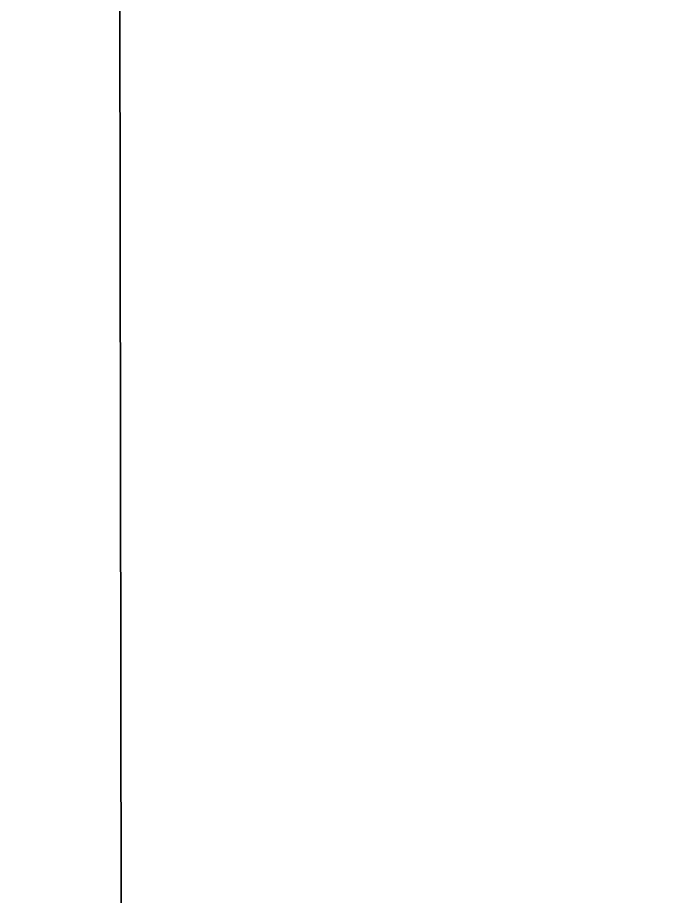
# Model space of a CAD drawing. Extents: x 0 to 3022, y -4615 to 0.
# Drawn here: x 1064.09 to 1080.93, y -3942.57 to -3920.02 of the extents above; entities that cross this region are included whole.
import ezdxf

# ---------------------------------------------------------------- set-up
doc = ezdxf.new("R2010")
doc.units = 0
for name, color, linetype in [('LAYER0', 7, 'CONTINUOUS'), ('LAYER1', 7, 'CONTINUOUS'), ('LAYER148', 7, 'CONTINUOUS'), ('LAYER151', 7, 'CONTINUOUS'), ('LAYER153', 7, 'CONTINUOUS'), ('LAYER160', 7, 'CONTINUOUS'), ('LAYER162', 7, 'CONTINUOUS'), ('LAYER349', 7, 'CONTINUOUS'), ('LAYER350', 7, 'CONTINUOUS')]:
    doc.layers.add(name, color=color, linetype=linetype)

msp = doc.modelspace()

# ---------------------------------------------------------------- linework, layer by layer
at = {"layer": 'LAYER0', "invisible_edges": 1}
for points in [[(2992, 0), (0, -4167.22), (0, 0), (2992, 0)], [(2992, -4162.78, 5), (0, 0, 5), (0, -4167.22, 5), (2992, -4162.78, 5)], [(0, 0, 5), (2992, -4162.78, 5), (2992, 0, 5), (0, 0, 5)], [(0, -4167.22), (2992, 0), (2992, -4162.78), (0, -4167.22)]]:
    msp.add_3dface(points, dxfattribs=at)
at = {"layer": 'LAYER148', "invisible_edges": 1}
for points in [[(1047.998, -3435.665, 2554), (1781.859, -4014.575, 2554), (1780.997, -3434.576, 2554), (1047.998, -3435.665, 2554)], [(1780.997, -3434.576, 2536), (1048.86, -4015.664, 2536), (1047.998, -3435.665, 2536), (1780.997, -3434.576, 2536)], [(1048.86, -4015.664, 2536), (1780.997, -3434.576, 2536), (1781.859, -4014.575, 2536), (1048.86, -4015.664, 2536)], [(1781.859, -4014.575, 2554), (1047.998, -3435.665, 2554), (1048.86, -4015.664, 2554), (1781.859, -4014.575, 2554)]]:
    msp.add_3dface(points, dxfattribs=at)
at = {"layer": 'LAYER151', "invisible_edges": 1}
for points in [[(1048.088, -3495.665, 466.9984), (1781.823, -3989.975, 466.9984), (1781.087, -3494.575, 466.9984), (1048.088, -3495.665, 466.9984)], [(1781.087, -3494.575, 448.9984), (1048.824, -3991.064, 448.9984), (1048.088, -3495.665, 448.9984), (1781.087, -3494.575, 448.9984)], [(1048.824, -3991.064, 448.9984), (1781.087, -3494.575, 448.9984), (1781.823, -3989.975, 448.9984), (1048.824, -3991.064, 448.9984)], [(1781.823, -3989.975, 466.9984), (1048.088, -3495.665, 466.9984), (1048.824, -3991.064, 466.9984), (1781.823, -3989.975, 466.9984)]]:
    msp.add_3dface(points, dxfattribs=at)
at = {"layer": 'LAYER153', "invisible_edges": 1}
for points in [[(1780.997, -3434.576, 85), (1048.86, -4015.664, 85), (1047.998, -3435.665, 85), (1780.997, -3434.576, 85)], [(1047.998, -3435.665, 103), (1781.859, -4014.575, 103), (1780.997, -3434.576, 103), (1047.998, -3435.665, 103)], [(1048.86, -4015.664, 85), (1780.997, -3434.576, 85), (1781.859, -4014.575, 85), (1048.86, -4015.664, 85)], [(1781.859, -4014.575, 103), (1047.998, -3435.665, 103), (1048.86, -4015.664, 103), (1781.859, -4014.575, 103)]]:
    msp.add_3dface(points, dxfattribs=at)
at = {"layer": 'LAYER160', "invisible_edges": 1}
for points in [[(1084.783, -3963.61, 103), (1066.114, -3513.637, 103), (1084.114, -3513.611, 103), (1084.783, -3963.61, 103)], [(1066.783, -3963.637, 449), (1084.114, -3513.611, 449), (1066.114, -3513.637, 449), (1066.783, -3963.637, 449)], [(1066.783, -3963.637, 449), (1066.114, -3513.637, 103), (1066.783, -3963.637, 103), (1066.783, -3963.637, 449)], [(1066.114, -3513.637, 103), (1066.783, -3963.637, 449), (1066.114, -3513.637, 449), (1066.114, -3513.637, 103)], [(1066.114, -3513.637, 103), (1084.783, -3963.61, 103), (1066.783, -3963.637, 103), (1066.114, -3513.637, 103)], [(1084.114, -3513.611, 449), (1066.783, -3963.637, 449), (1084.783, -3963.61, 449), (1084.114, -3513.611, 449)]]:
    msp.add_3dface(points, dxfattribs=at)
at = {"layer": 'LAYER162', "invisible_edges": 1}
for points in [[(1066.783, -3963.637, 103), (1048.664, -3883.664, 103), (1066.664, -3883.637, 103), (1066.783, -3963.637, 103)], [(1048.783, -3963.664, 449), (1066.664, -3883.637, 449), (1048.664, -3883.664, 449), (1048.783, -3963.664, 449)], [(1048.664, -3883.664, 103), (1066.783, -3963.637, 103), (1048.783, -3963.664, 103), (1048.664, -3883.664, 103)], [(1066.664, -3883.637, 449), (1048.783, -3963.664, 449), (1066.783, -3963.637, 449), (1066.664, -3883.637, 449)], [(1066.664, -3883.637, 449), (1066.783, -3963.637, 103), (1066.664, -3883.637, 103), (1066.664, -3883.637, 449)], [(1066.783, -3963.637, 103), (1066.664, -3883.637, 449), (1066.783, -3963.637, 449), (1066.783, -3963.637, 103)]]:
    msp.add_3dface(points, dxfattribs=at)
at = {"layer": 'LAYER349', "invisible_edges": 1}
for points in [[(1047.998, -3435.665, 2038.994), (1781.823, -3989.975, 2038.994), (1780.997, -3434.575, 2038.994), (1047.998, -3435.665, 2038.994)], [(1780.997, -3434.575, 2020.994), (1048.823, -3991.064, 2020.994), (1047.998, -3435.665, 2020.994), (1780.997, -3434.575, 2020.994)], [(1048.823, -3991.064, 2020.994), (1780.997, -3434.575, 2020.994), (1781.823, -3989.975, 2020.994), (1048.823, -3991.064, 2020.994)], [(1781.823, -3989.975, 2038.994), (1047.998, -3435.665, 2038.994), (1048.823, -3991.064, 2038.994), (1781.823, -3989.975, 2038.994)]]:
    msp.add_3dface(points, dxfattribs=at)
at = {"layer": 'LAYER350', "invisible_edges": 1}
for points in [[(1047.998, -3435.665, 970.9968), (1781.823, -3989.975, 970.9968), (1780.997, -3434.575, 970.9968), (1047.998, -3435.665, 970.9968)], [(1780.997, -3434.575, 952.9968), (1048.823, -3991.064, 952.9968), (1047.998, -3435.665, 952.9968), (1780.997, -3434.575, 952.9968)], [(1048.823, -3991.064, 952.9968), (1780.997, -3434.575, 952.9968), (1781.823, -3989.975, 952.9968), (1048.823, -3991.064, 952.9968)], [(1781.823, -3989.975, 970.9968), (1047.998, -3435.665, 970.9968), (1048.823, -3991.064, 970.9968), (1781.823, -3989.975, 970.9968)]]:
    msp.add_3dface(points, dxfattribs=at)

# ---------------------------------------------------------------- meshes
at = {"layer": 'LAYER1'}
mesh = msp.add_polymesh((5, 2), dxfattribs=at)
for k, corner in enumerate([(2842, -150, 2611), (150, -150, 2611), (2842, -4013, 2611), (2842, -150, 2611), (150, -4017, 2611), (2842, -4013, 2611), (150, -150, 2611), (150, -4017, 2611), (0, 0, 2611), (0, -4167.223, 2611)]):
    mesh.set_mesh_vertex(divmod(k, 2), corner)

doc.saveas('drawing.dxf')
